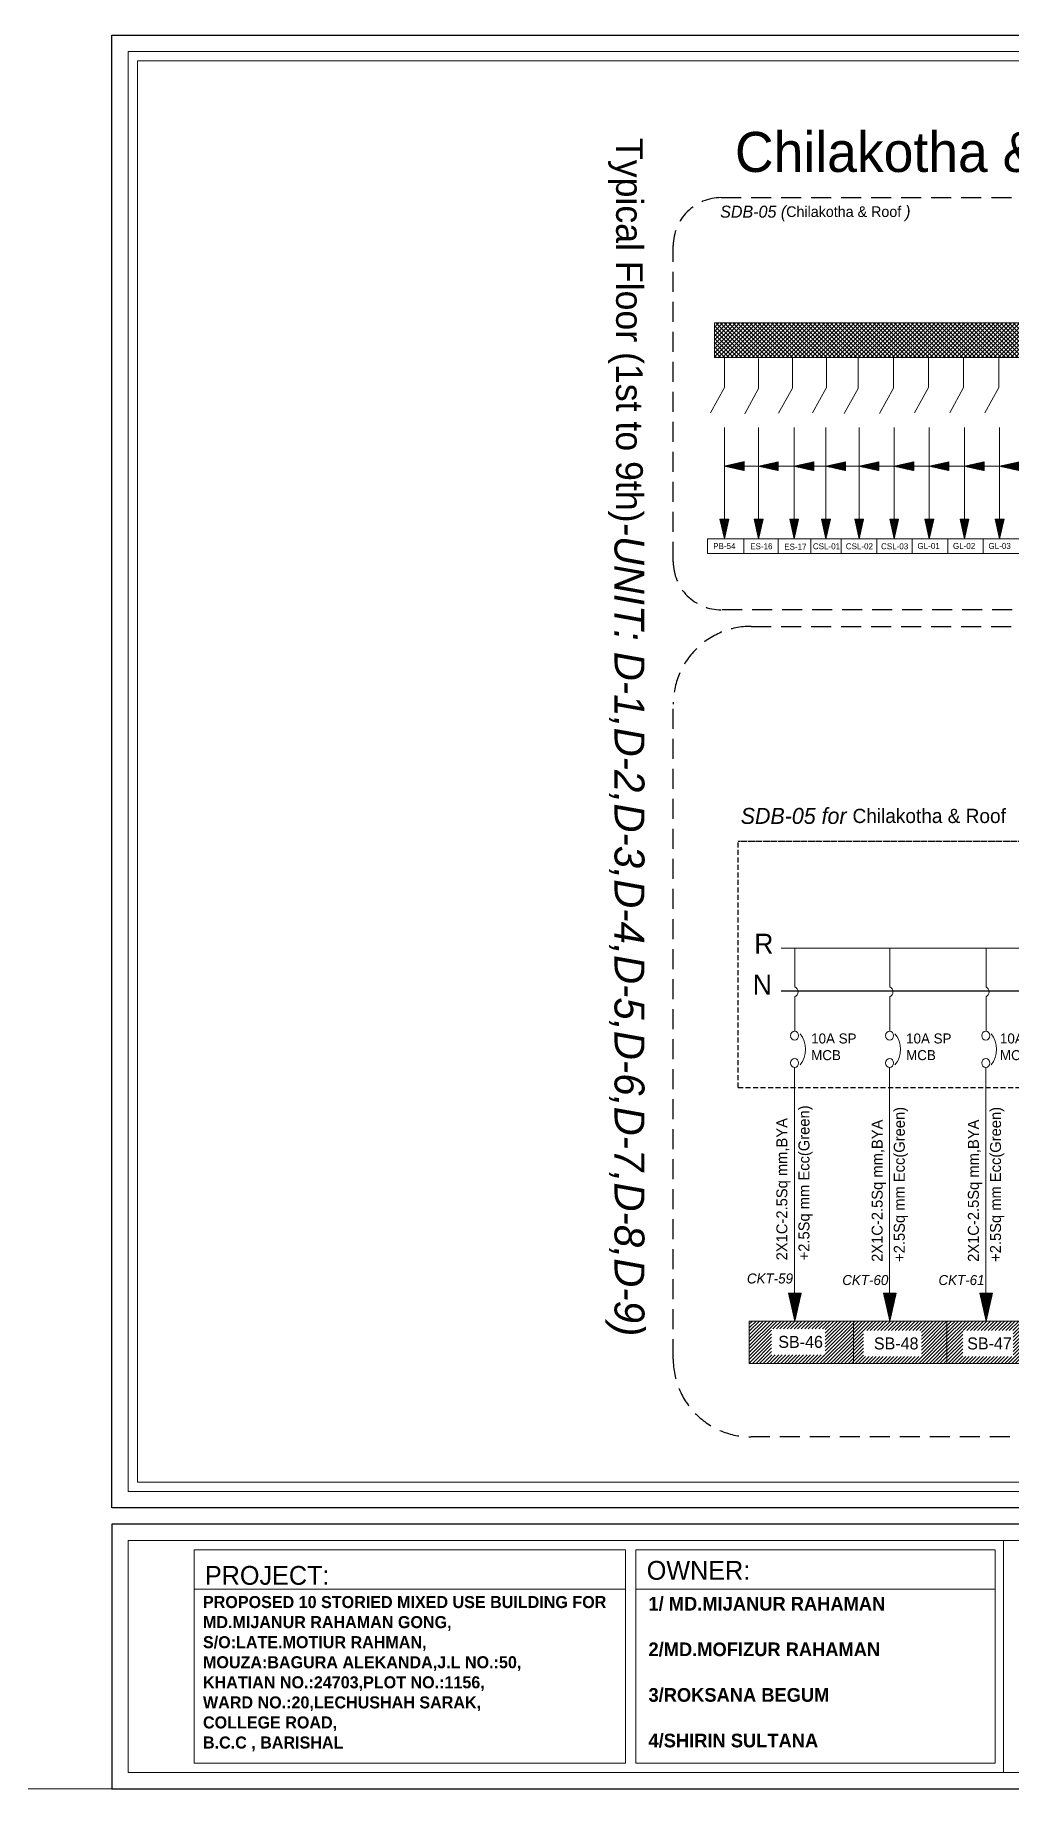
# Model space of a CAD drawing. Header units: inches. Extents: x 109699 to 44449955, y -10987 to 15824140.
# Drawn here: x 218748 to 219237, y -4569 to -3692 of the extents above; entities that cross this region are included whole.
import ezdxf

# ---------------------------------------------------------------- set-up
doc = ezdxf.new("R2010")
doc.units = ezdxf.units.IN
doc.header["$LTSCALE"] = 5
doc.header["$MEASUREMENT"] = 0
doc.linetypes.add('DASHED', pattern=[0.75, 0.5, -0.25])
doc.linetypes.add('DASHED2', pattern=[0.375, 0.25, -0.125])
doc.layers.get('0').update_dxf_attribs({"color": 123})
doc.layers.get('Defpoints').update_dxf_attribs({"lineweight": 5})
for name, color, linetype, lineweight in [('@NORMAL', 7, 'Continuous', 5), ('CKT-TEXT', 6, 'Continuous', 9), ('E-BOX', 20, 'Continuous', 30), ('E-BUSBER-B', 21, 'Continuous', 18), ('E-BUSBER-N', 131, 'Continuous', 18), ('E-CKT-CABLE', 116, 'Continuous', 18), ('E-CKT-TEXT', 135, 'Continuous', 18), ('E-CKT-TEXT-2', 7, 'Continuous', 9), ('E-CSL-Ceiling-Sport-Light', 191, 'Continuous', 13), ('E-ES-Energy Saver-Light', 140, 'Continuous', 13), ('E-MCCB', 5, 'Continuous', 13), ('E-PB-Socket-5A', 203, 'Continuous', 13), ('E-POINT-CABLE', 86, 'Continuous', 18), ('E-QS-Socket-15A', 1, 'Continuous', 9), ('E-SB-Switch-Board', 106, 'Continuous', 18), ('E-SWITCH', 6, 'Continuous', 18), ('Text', 7, 'Continuous', 0), ('WALL-1', 8, 'Continuous', 9)]:
    doc.layers.add(name, color=color, linetype=linetype, lineweight=lineweight)
doc.styles.add('RomanS', font='romans.shx')
doc.styles.add('SH-T2', font='times.ttf')
doc.styles.get("Standard").update_dxf_attribs({"font": 'times.ttf'})
doc.styles.add('style2', font='ARIALN.TTF', dxfattribs={"width": 0.75, "height": 3})
doc.styles.add('TAVE2', font='ROM_____.PFB')
pattern_1 = [(45, (20680.4335, 1201.7742), (-0.8838834765, 0.8838834765), [])]

# ---------------------------------------------------------------- blocks, each defined once
blk = doc.blocks.new('zxczxczxcz')
at = {"layer": '@NORMAL'}
for points in [[(177327.5, -15450.1), (175295.2, -15450.1), (175295.2, -14276.8), (177327.5, -14276.8)], [(177319.9, -15442.5), (175302.8, -15442.5), (175302.8, -14284.5), (177319.9, -14284.5)]]:
    blk.add_lwpolyline(points, close=True, dxfattribs=at)
at = {"layer": 'Text'}
for p, q in [((176008.4, -15679.2), (176008.4, -15490.2)), ((175700.4, -15497.8), (175700.4, -15671.6)), ((175709, -15497.8), (176001.6, -15497.8)), ((175709, -15497.8), (175709, -15671.6)), ((176001.6, -15497.8), (176001.6, -15671.6)), ((176001.6, -15671.6), (176001.6, -15497.8)), ((175349, -15529.9), (175700.4, -15529.9)), ((175709, -15529.9), (176001.6, -15529.9))]:
    blk.add_line(p, q, dxfattribs=at)
at = {"layer": 'Text', "lineweight": 30}
blk.add_lwpolyline([(177005.9, -15476.8), (175281.8, -15476.8), (175281.8, -15692.6), (177005.9, -15692.6)], close=True, dxfattribs=at)
at = {"layer": 'Text'}
blk.add_lwpolyline([(176997.7, -15490.2), (175295.2, -15490.2), (175295.2, -15679.2), (176997.7, -15679.2)], close=True, dxfattribs=at)
for points in [[(175700.4, -15497.8), (175349, -15497.8), (175349, -15671.6), (175700.4, -15671.6)], [(176001.6, -15497.8), (175709, -15497.8)], [(175709, -15671.6), (176001.6, -15671.6)]]:
    blk.add_lwpolyline(points, dxfattribs=at)
at = {"layer": 'WALL-1', "lineweight": 30}
blk.add_lwpolyline([(177340.9, -15463.5), (175281.8, -15463.5), (175281.8, -14263.5), (177340.9, -14263.5)], close=True, dxfattribs=at)
at = {"layer": 'Text', "attachment_point": 1}
for s, insert, char_height, width in [('{\\fFranklin Gothic Medium Cond|b0|i0|c0|p34;\\C1;PROJECT:}', (175357.8, -15510.9, 91), 15.338, 414.227), ('{\\fFranklin Gothic Medium|b0|i0|c0|p34;\\C1;OWNER:}', (175717.8, -15506.8), 15.338, 414.227), ('\\pt35.29515;{\\fCentury Gothic|b1|i0|c0|p34;PROPOSED 10 STORIED MIXED USE BUILDING FOR \\PMD.MIJANUR RAHAMAN GONG,\\PS/O:LATE.MOTIUR RAHMAN, \\PMOUZA:BAGURA ALEKANDA,J.L NO.:50,\\PKHATIAN NO.:24703,PLOT NO.:1156,\\PWARD NO.:20,LECHUSHAH SARAK,\\P\\pt67.08058;COLLEGE ROAD, \\PB.C.C , BARISHAL }', (175356.2, -15535.4), 9.808, 458.165)]:
    blk.add_mtext(s, dxfattribs=dict(at, insert=insert, char_height=char_height, width=width))
at = {"layer": 'Text', "linetype": 'Continuous', "insert": (175719.2, -15536.1), "char_height": 11.145, "width": 329.404, "attachment_point": 1, "style": 'SH-T2'}
blk.add_mtext('\\pt76.20062;{\\fCentury Gothic|b1|i0|c0|p34;1/ MD.MIJANUR RAHAMAN \\P\\P2/MD.MOFIZUR RAHAMAN\\P \\P3/ROKSANA BEGUM\\P\\P4/SHIRIN SULTANA}', dxfattribs=at)
blk = doc.blocks.new('E-CKT TEXT')
for p, q in [((648438.87, 22105.08), (648437.12, 22112.85)), ((648437.12, 22112.85), (648440.62, 22112.85)), ((648437.16, 22112.65), (648437.36, 22112.85)), ((648437.21, 22112.43), (648437.63, 22112.85)), ((648437.26, 22112.21), (648437.89, 22112.85)), ((648437.31, 22112), (648438.16, 22112.85)), ((648437.36, 22111.78), (648438.43, 22112.85)), ((648437.41, 22111.56), (648438.69, 22112.85)), ((648437.46, 22111.35), (648438.96, 22112.85)), ((648437.51, 22111.13), (648439.22, 22112.85)), ((648437.55, 22110.92), (648439.49, 22112.85)), ((648437.6, 22110.7), (648439.75, 22112.85)), ((648437.65, 22110.48), (648440.02, 22112.85)), ((648437.7, 22110.27), (648440.28, 22112.85)), ((648437.75, 22110.05), (648440.55, 22112.85)), ((648437.8, 22109.83), (648440.57, 22112.6)), ((648437.85, 22109.62), (648440.49, 22112.26)), ((648437.9, 22109.4), (648440.41, 22111.92)), ((648437.94, 22109.18), (648440.34, 22111.58)), ((648437.99, 22108.97), (648440.26, 22111.23)), ((648438.04, 22108.75), (648440.18, 22110.89)), ((648438.09, 22108.54), (648440.11, 22110.55)), ((648438.14, 22108.32), (648440.03, 22110.21)), ((648438.87, 22105.08), (648440.62, 22112.85)), ((648438.19, 22108.1), (648439.95, 22109.86)), ((648438.24, 22107.89), (648439.87, 22109.52)), ((648438.29, 22107.67), (648439.8, 22109.18)), ((648438.34, 22107.45), (648439.72, 22108.84)), ((648438.38, 22107.24), (648439.64, 22108.49)), ((648438.43, 22107.02), (648439.56, 22108.15)), ((648438.48, 22106.8), (648439.49, 22107.81)), ((648438.53, 22106.59), (648439.41, 22107.47)), ((648438.58, 22106.37), (648439.33, 22107.13)), ((648438.63, 22106.16), (648439.26, 22106.78)), ((648438.68, 22105.94), (648439.18, 22106.44)), ((648438.73, 22105.72), (648439.1, 22106.1)), ((648438.77, 22105.51), (648439.02, 22105.76)), ((648438.82, 22105.29), (648438.95, 22105.41))]:
    blk.add_line(p, q)
blk = doc.blocks.new('A$C7DE01C66')
at = {"layer": 'E-CKT-CABLE'}
for p, q in [((0, 25.02), (0, 13.35)), ((0, 10.31), (0, 0))]:
    blk.add_line(p, q, dxfattribs=at)
blk.add_arc((-0.81, 11.83), 1.72, 298.1075, 61.8925, dxfattribs=at)

msp = doc.modelspace()

# ---------------------------------------------------------------- hatches: boundary and pattern name
at = {"layer": 'E-SB-Switch-Board'}
h = msp.add_hatch(dxfattribs=at)
h.set_pattern_fill('ANSI37', color=256, scale=12.003473, angle=180.05046, style=0)
h.set_pattern_definition([(225.050464, (17314.2586, -16823.5151), (1.061901214, -1.060032292), []), (315.050464, (17314.2586, -16823.5151), (1.060032292, 1.061901214), [])])
h.paths.add_polyline_path([(219634.23, -3836), (219087.86, -3836), (219087.86, -3853.29), (219634.23, -3853.29)])
h.paths.add_polyline_path([(219325.3, -3844.35), (219360.8, -3844.35), (219360.8, -3836.44), (219325.3, -3836.44)], flags=16)
h.paths.add_polyline_path([(219332.3, -3853.29), (219353.3, -3853.29), (219353.3, -3844.44), (219332.3, -3844.44)], flags=17)
h = msp.add_hatch(dxfattribs=at)
h.set_pattern_fill('ANSI31', color=256, scale=10)
h.set_pattern_definition(pattern_1)
h.paths.add_polyline_path([(219128.11, -4334.94), (219128.11, -4334.94), (219128.11, -4334.94), (219105.3, -4334.94), (219105.3, -4356.13), (219157.32, -4356.13), (219157.32, -4334.94)])
h.paths.add_polyline_path([(219116.47, -4351.85), (219143.26, -4351.85), (219143.26, -4338.9), (219116.47, -4338.9)], flags=16)
h = msp.add_hatch(dxfattribs=at)
h.set_pattern_fill('ANSI31', color=256, scale=10)
h.set_pattern_definition(pattern_1)
h.paths.add_polyline_path([(219157.34, -4334.94), (219157.34, -4356.13), (219204.08, -4356.13), (219204.08, -4334.94)])
h.paths.add_polyline_path([(219162.34, -4352.63), (219191.31, -4352.63), (219191.31, -4339.68), (219162.34, -4339.68)], flags=16)
h = msp.add_hatch(dxfattribs=at)
h.set_pattern_fill('ANSI31', color=256, scale=10)
h.set_pattern_definition([(45, (22565.2037, 1187.4382), (-0.8838834765, 0.8838834765), [])])
h.paths.add_polyline_path([(219246.6, -4356.13), (219246.6, -4334.94), (219224.68, -4334.94), (219224.68, -4334.94), (219224.68, -4334.94), (219204.08, -4334.94), (219204.08, -4356.13)])
h.paths.add_polyline_path([(219212, -4352.63), (219237.19, -4352.63), (219237.19, -4339.68), (219212, -4339.68)], flags=16)

# ---------------------------------------------------------------- linework, layer by layer
at = {"linetype": 'DASHED2', "lineweight": 25, "ltscale": 8}
for points in [[(219091.29, -3773.4), (219806.71, -3773.4, -0.414214), (219830.71, -3797.4), (219830.71, -3955.42, -0.414214), (219806.71, -3979.42), (219091.29, -3979.42, -0.414214), (219067.29, -3955.42), (219067.29, -3797.4, -0.414214)], [(219106.17, -3987.71), (219610.54, -3987.71, -0.414214), (219649.42, -4026.59), (219649.42, -4353.98, -0.414214), (219610.54, -4392.86), (219106.17, -4392.86, -0.414214), (219067.29, -4353.98), (219067.29, -4026.59, -0.414214)]]:
    msp.add_lwpolyline(points, format="xyb", close=True, dxfattribs=at)
at = {"layer": 'CKT-TEXT', "extrusion": (0, 0, -1)}
for centre in [(219170.95, -4199.12), (219219.04, -4199.12)]:
    msp.add_ellipse(centre, major_axis=(0, 11.32), ratio=0.8736, start_param=0.810857, end_param=2.330736, dxfattribs=at)
at = {"layer": 'Defpoints', "ltscale": 0.5}
msp.add_ray((184484.87, -4568.82), (1, 0), dxfattribs=at)
at = {"layer": 'E-BOX', "linetype": 'DASHED'}
for p, q in [((219099.68, -4218.23), (219099.68, -4095.21)), ((219485.92, -4095.21), (219099.68, -4095.21)), ((219441.75, -4095.21), (219099.68, -4095.21)), ((219099.68, -4218.23), (219579.72, -4218.23))]:
    msp.add_line(p, q, dxfattribs=at)
at = {"layer": 'E-BUSBER-B', "color": 1}
msp.add_line((219121.25, -4148.52), (219571.26, -4148.52), dxfattribs=at)
at = {"layer": 'E-BUSBER-N', "lineweight": 25}
msp.add_line((219121.25, -4169.87), (219571.26, -4169.87), dxfattribs=at)
at = {"layer": 'E-CKT-CABLE'}
for p, q in [((219127.96, -4208.22), (219127.96, -4334.94)), ((219175.42, -4208.22), (219175.42, -4334.94)), ((219223.52, -4208.22), (219223.52, -4334.94)), ((219157.32, -4334.94), (219157.32, -4356.13)), ((219204.08, -4334.94), (219204.08, -4356.13))]:
    msp.add_line(p, q, dxfattribs=at)
msp.add_lwpolyline([(219105.3, -4334.94), (219514.21, -4334.94), (219514.21, -4356.13), (219105.3, -4356.13)], close=True, dxfattribs=at)
at = {"layer": 'E-CKT-TEXT'}
msp.add_line((219092.86, -3907.58), (219820.3, -3907.66), dxfattribs=at)
at = {"layer": 'E-MCCB', "extrusion": (0, 0, -1)}
for centre, major_axis, start_param, end_param in [((219127.96, -4192.29), (0, 2.28), 1.57079632679372, 7.853981633973307), ((219175.42, -4192.29), (0, 2.28), 1.570796326787449, 7.853981633967035), ((219223.52, -4192.29), (0, 2.28), 1.570796326787449, 7.853981633967035), ((219123.49, -4199.12), (0, 11.32), 0.810857, 2.330736), ((219127.96, -4205.94), (0, 2.28), 1.570796326795389, 7.853981633974975), ((219175.42, -4205.94), (0, 2.28), 1.570796326788042, 7.853981633967629), ((219223.52, -4205.94), (0, 2.28), 1.570796326788042, 7.853981633967629)]:
    msp.add_ellipse(centre, major_axis=major_axis, ratio=0.8736, start_param=start_param, end_param=end_param, dxfattribs=at)
at = {"layer": 'E-POINT-CABLE'}
for p, q in [((219092.86, -3853.29), (219092.86, -3868.36)), ((219109.98, -3853.73), (219109.98, -3868.79)), ((219126.9, -3853.51), (219126.9, -3868.58)), ((219143.82, -3853.29), (219143.82, -3868.36)), ((219159.74, -3853.69), (219159.74, -3868.76)), ((219177.32, -3853.54), (219177.32, -3868.61)), ((219194.89, -3853.24), (219194.89, -3868.31)), ((219212.46, -3853.24), (219212.46, -3868.31)), ((219230.03, -3853.24), (219230.03, -3868.31)), ((219092.86, -3888.3), (219092.86, -3943.9)), ((219109.99, -3888.3), (219109.99, -3943.9)), ((219127.72, -3888.3), (219127.72, -3943.9)), ((219143.64, -3888.3), (219143.64, -3943.9)), ((219160.22, -3888.3), (219160.22, -3943.91)), ((219177.72, -3888.3), (219177.72, -3943.91)), ((219195.29, -3888.3), (219195.29, -3943.91)), ((219212.85, -3888.3), (219212.85, -3943.91)), ((219230.42, -3888.3), (219230.42, -3943.91)), ((219102.58, -3943.9), (219102.58, -3951.35)), ((219119.7, -3943.9), (219119.7, -3951.33)), ((219119.7, -3943.9), (219119.7, -3951.33)), ((219136.03, -3943.9), (219136.03, -3951.33)), ((219151.22, -3943.9), (219151.22, -3951.33)), ((219151.22, -3943.9), (219151.22, -3951.33)), ((219168.98, -3943.9), (219168.98, -3951.33)), ((219168.98, -3943.9), (219168.98, -3951.33)), ((219186.74, -3943.9), (219186.74, -3951.33)), ((219186.74, -3943.9), (219186.74, -3951.33)), ((219204.5, -3943.9), (219204.5, -3951.33)), ((219204.5, -3943.9), (219204.5, -3951.33)), ((219222.27, -3943.9), (219222.27, -3951.33)), ((219222.27, -3943.9), (219222.27, -3951.33))]:
    msp.add_line(p, q, dxfattribs=at)
msp.add_lwpolyline([(219084.36, -3943.9), (219630.08, -3943.9), (219630.08, -3951.33), (219084.36, -3951.35)], close=True, dxfattribs=at)
at = {"layer": 'E-SB-Switch-Board'}
msp.add_line((219204.08, -4334.94), (219204.08, -4356.13), dxfattribs=at)
msp.add_lwpolyline([(219087.86, -3853.29), (219634.23, -3853.29), (219634.23, -3836), (219087.86, -3836)], close=True, dxfattribs=at)
at = {"layer": 'E-SWITCH'}
for p, q in [((219092.86, -3868.36), (219085.88, -3880.97)), ((219109.98, -3868.79), (219103, -3881.41)), ((219126.9, -3868.58), (219119.92, -3881.19)), ((219143.82, -3868.36), (219136.84, -3880.97)), ((219159.74, -3868.76), (219152.76, -3881.37)), ((219177.32, -3868.61), (219170.34, -3881.23)), ((219194.89, -3868.31), (219187.91, -3880.92)), ((219212.46, -3868.31), (219205.48, -3880.92)), ((219230.03, -3868.31), (219223.05, -3880.92))]:
    msp.add_line(p, q, dxfattribs=at)

# ---------------------------------------------------------------- block references
at = {"layer": 'E-CKT-TEXT', "xscale": 1.261437301520496, "yscale": 1.261437301520496, "zscale": 1.261437301520496, "rotation": 270}
for p in [(191208.69, 814057.4), (191225.82, 814057.32), (191243.55, 814057.32), (191259.46, 814057.32), (191276.04, 814057.32), (191293.55, 814057.32), (191311.12, 814057.32), (191328.68, 814057.32), (191346.25, 814057.32)]:
    msp.add_blockref('E-CKT TEXT', p, dxfattribs=at)
at = {"layer": 'E-CSL-Ceiling-Sport-Light', "xscale": 1.261437301517695, "yscale": 1.261437301517695, "zscale": 1.261437301517695}
for p in [(-598821.34, -31828.07), (-598804.76, -31828.07), (-598787.26, -31828.08)]:
    msp.add_blockref('E-CKT TEXT', p, dxfattribs=at)
at = {"layer": 'E-ES-Energy Saver-Light', "color": 1, "xscale": 1.261437301517695, "yscale": 1.261437301517695, "zscale": 1.261437301517695}
for p in [(-598854.99, -31828.07), (-598837.26, -31828.07)]:
    msp.add_blockref('E-CKT TEXT', p, dxfattribs=at)
at = {"layer": 'E-PB-Socket-5A', "color": 1, "xscale": 1.261437301517695, "yscale": 1.261437301517695, "zscale": 1.261437301517695}
msp.add_blockref('E-CKT TEXT', (-598872.12, -31828.07), dxfattribs=at)
at = {"layer": 'E-QS-Socket-15A', "ltscale": 10, "xscale": 1.65870814017606, "yscale": 1.65870814017606, "zscale": 1.65870814017606}
for p in [(219128.15, -4190), (219175.57, -4190), (219223.66, -4190)]:
    msp.add_blockref('A$C7DE01C66', p, dxfattribs=at)
at = {"layer": 'E-SB-Switch-Board', "color": 1, "xscale": 1.791404791323321, "yscale": 1.791404791323321, "zscale": 1.791404791323321}
for p in [(-942488.39, -43934.08), (-942440.92, -43934.08), (-942392.83, -43934.08)]:
    msp.add_blockref('E-CKT TEXT', p, dxfattribs=at)
at = {"layer": 'Text', "xscale": 1.261437301517695, "yscale": 1.261437301517695, "zscale": 1.261437301517695}
for p in [(-598769.69, -31828.08), (-598752.13, -31828.08), (-598734.56, -31828.08)]:
    msp.add_blockref('E-CKT TEXT', p, dxfattribs=at)
at = {"layer": 'WALL-1', "linetype": 'Continuous', "xscale": 0.6134401050624002, "yscale": 0.6134401050624002, "zscale": 0.6134401050624002}
msp.add_blockref('zxczxczxcz', (111261.71, 5057.64), dxfattribs=at)

# ---------------------------------------------------------------- texts
at = {"layer": 'CKT-TEXT', "char_height": 5, "width": 29.9821, "attachment_point": 1, "style": 'RomanS'}
for insert in [(219136.23, -4191.2), (219183.69, -4191.2), (219230.59, -4191.2)]:
    msp.add_mtext('{\\fCentury Gothic|b0|i0|c0|p34;10A SP\\PMCB}', dxfattribs=dict(at, insert=insert))
at = {"layer": 'E-BUSBER-B', "color": 1, "style": 'TAVE2'}
msp.add_text('R', height=9.95, dxfattribs=at).set_placement((219107.75, -4151.3))
at = {"layer": 'E-BUSBER-N', "lineweight": 25, "style": 'TAVE2'}
msp.add_text('N', height=9.95, dxfattribs=at).set_placement((219107.02, -4171.79))
at = {"layer": 'E-CKT-TEXT', "color": 1, "attachment_point": 1}
for s, insert, char_height, width in [('{\\fCentury Gothic|b0|i1|c0|p34;\\C256;SDB-05 (\\A1;\\fCentury Gothic|b0|i0|c0|p34;\\H0.88889x;Chilakotha & Roof \\A0;\\fCentury Gothic|b0|i1|c0|p34;\\H1.125x;)}', (219090.76, -3777.41), 6, 391.5294), ('{\\fCentury Gothic|b0|i1|c0|p34;\\C256;CKT-59}', (219104.13, -4311.17), 5, 24.1526), ('{\\fCentury Gothic|b0|i1|c0|p34;\\C256;CKT-60}', (219151.77, -4311.95), 5, 24.1526), ('{\\fCentury Gothic|b0|i1|c0|p34;\\C256;CKT-61}', (219199.86, -4311.95), 5, 24.1526)]:
    msp.add_mtext(s, dxfattribs=dict(at, insert=insert, char_height=char_height, width=width))
at = {"layer": 'E-CKT-TEXT', "insert": (219101.02, -4078.45), "char_height": 8, "width": 191.0296, "attachment_point": 1, "style": 'TAVE2'}
msp.add_mtext('{\\fCentury Gothic|b0|i1|c0|p34;SDB-05 for \\A1;\\fCentury Gothic|b0|i0|c0|p34;\\H0.88889x;Chilakotha & Roof}', dxfattribs=at)
at = {"layer": 'E-CKT-TEXT-2', "color": 7, "char_height": 5.5, "width": 121.8928, "attachment_point": 1, "rotation": 90, "style": 'RomanS'}
for s, insert in [('{\\fCentury Gothic|b0|i0|c0|p34;\\C256;2X1C-2.5Sq mm,BYA}', (219118.83, -4304.61)), ('{\\fCentury Gothic|b0|i0|c0|p34;\\C256;+2.5Sq mm Ecc(Green) }', (219129.89, -4304.61)), ('{\\fCentury Gothic|b0|i0|c0|p34;\\C256;2X1C-2.5Sq mm,BYA}', (219166.47, -4305.38)), ('{\\fCentury Gothic|b0|i0|c0|p34;\\C256;+2.5Sq mm Ecc(Green) }', (219177.53, -4305.38)), ('{\\fCentury Gothic|b0|i0|c0|p34;\\C256;2X1C-2.5Sq mm,BYA}', (219214.56, -4305.38)), ('{\\fCentury Gothic|b0|i0|c0|p34;\\C256;+2.5Sq mm Ecc(Green) }', (219225.62, -4305.38))]:
    msp.add_mtext(s, dxfattribs=dict(at, insert=insert))
at = {"layer": 'E-CSL-Ceiling-Sport-Light', "char_height": 3, "width": 10.9021, "attachment_point": 1}
for s, insert in [('{\\fCentury Gothic|b0|i0|c0|p34;CSL-01}', (219137.08, -3946.16)), ('{\\fCentury Gothic|b0|i0|c0|p34;CSL-02}', (219153.55, -3946.16)), ('{\\fCentury Gothic|b0|i0|c0|p34;CSL-03}', (219171.16, -3946.16))]:
    msp.add_mtext(s, dxfattribs=dict(at, insert=insert))
at = {"layer": 'E-ES-Energy Saver-Light', "color": 1, "char_height": 3, "width": 10.9021, "attachment_point": 1}
for s, insert in [('{\\fCentury Gothic|b0|i0|c0|p34;\\C256;ES-16}', (219105.76, -3946.16)), ('{\\fCentury Gothic|b0|i0|c0|p34;\\C256;ES-17}', (219122.76, -3946.36))]:
    msp.add_mtext(s, dxfattribs=dict(at, insert=insert))
at = {"layer": 'E-PB-Socket-5A', "color": 1, "insert": (219087.26, -3946.06), "char_height": 3, "width": 10.9021, "attachment_point": 1}
msp.add_mtext('{\\fCentury Gothic|b0|i0|c0|p34;\\C256;PB-54}', dxfattribs=at)
at = {"layer": 'E-SB-Switch-Board', "color": 1, "char_height": 6, "attachment_point": 1}
for s, insert, width in [('{\\fCentury Gothic|b0|i0|c0|p34;\\C256;SB-46}', (219119.81, -4342.36), 44.0631), ('{\\fCentury Gothic|b0|i0|c0|p34;\\C256;SB-48}', (219167.59, -4343.14), 33.1236), ('{\\fCentury Gothic|b0|i0|c0|p34;\\C256;SB-47}', (219214.23, -4343.14), 23.8618)]:
    msp.add_mtext(s, dxfattribs=dict(at, insert=insert, width=width))
at = {"layer": 'Text', "insert": (219236.41, -3760.85, 0.48), "char_height": 20, "width": 415.4157, "attachment_point": 8, "style": 'style2'}
msp.add_mtext('\\A1;{\\fCentury Gothic|b0|i0|c0|p34;\\W1;Chilakotha & Roof Plan}', dxfattribs=at)
at = {"layer": 'Text', "insert": (219052.92, -3743.58), "char_height": 15, "width": 750.5724, "attachment_point": 1, "rotation": 270, "style": 'TAVE2'}
msp.add_mtext('\\A1;\\pt450;{\\fCentury Gothic|b0|i0|c0|p34;\\H0.88889x;Typical Floor (1st to 9th)\\A0;\\fCentury Gothic|b0|i1|c0|p34;\\H1.125x;-UNIT: D-1,D-2,D-3,D-4,D-5,D-6,D-7,D-8,D-9)}', dxfattribs=at)
at = {"layer": 'Text', "char_height": 3, "width": 24.0847, "attachment_point": 1}
for s, insert in [('{\\fCentury Gothic|b0|i0|c0|p34;GL-01}', (219189.35, -3945.99)), ('{\\fCentury Gothic|b0|i0|c0|p34;GL-02}', (219207.11, -3945.99)), ('{\\fCentury Gothic|b0|i0|c0|p34;GL-03}', (219224.88, -3945.99))]:
    msp.add_mtext(s, dxfattribs=dict(at, insert=insert))

doc.saveas('drawing.dxf')
